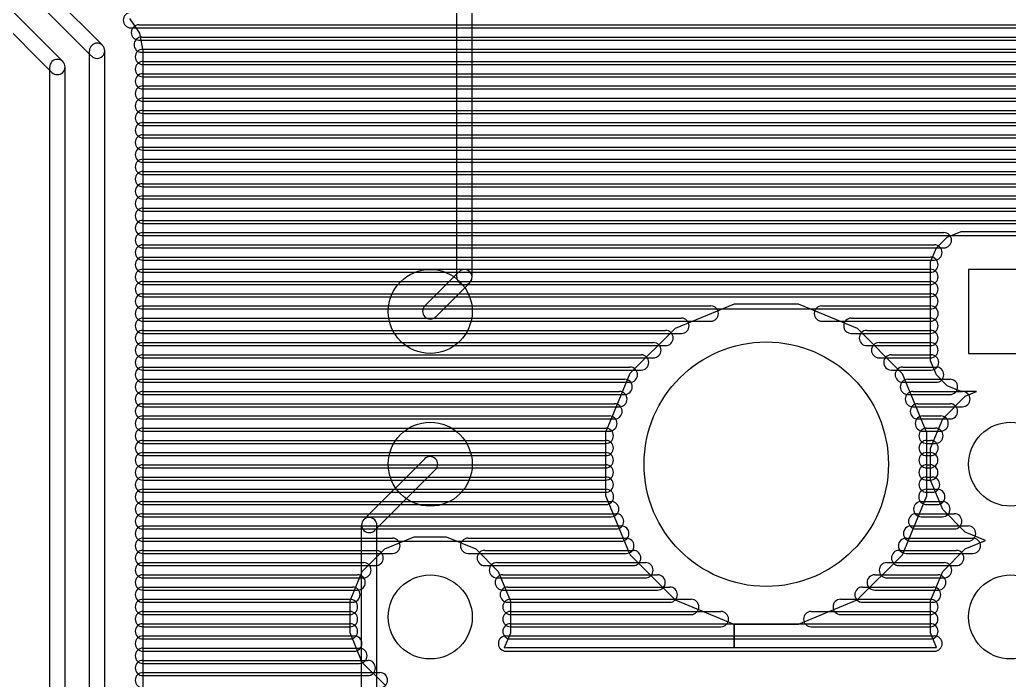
# Model space of a CAD drawing. Extents: x 4625 to 28175, y 45595 to 78045.
# Drawn here: x 16013 to 22491, y 57856 to 62179 of the extents above; entities that cross this region are included whole.
import ezdxf

# ---------------------------------------------------------------- set-up
doc = ezdxf.new("R2010")
doc.units = 0
doc.layers.add('BLACK', color=1, linetype='CONTINUOUS')

msp = doc.modelspace()

# ---------------------------------------------------------------- linework, layer by layer
at = {"layer": 'BLACK'}
for p, q in [((16554, 62012), (15895, 62671)), ((18874, 60495), (18874, 62671)), ((18974, 60495), (18974, 62671)), ((16483, 61941), (15824, 62600)), ((16294, 61906), (15627, 62573)), ((16223, 61835), (15556, 62502)), ((16731, 62188), (16796, 62091)), ((16740, 62126), (27824, 62126)), ((16740, 62126), (27824, 62126)), ((16740, 62126), (27824, 62126)), ((16793, 62146), (27825, 62146)), ((16793, 62146), (27825, 62146)), ((16793, 62146), (27825, 62146)), ((16796, 62091), (16819, 61976)), ((16811, 62066), (27825, 62066)), ((16811, 62066), (27825, 62066)), ((16811, 62066), (27825, 62066)), ((16793, 62046), (27825, 62046)), ((16793, 62046), (27825, 62046)), ((16793, 62046), (27825, 62046)), ((16469, 50862), (16469, 61976)), ((16569, 50862), (16569, 61976)), ((16811, 61966), (27825, 61966)), ((16811, 61966), (27825, 61966)), ((16811, 61966), (27825, 61966)), ((16819, 61986), (27825, 61986)), ((16819, 61986), (27825, 61986)), ((16819, 61986), (27825, 61986)), ((16819, 61976), (16819, 50987)), ((16209, 50712), (16209, 61870)), ((16309, 50712), (16309, 61870)), ((16819, 61906), (27825, 61906)), ((16819, 61906), (27825, 61906)), ((16819, 61906), (27825, 61906)), ((16819, 61886), (27825, 61886)), ((16819, 61886), (27825, 61886)), ((16819, 61886), (27825, 61886)), ((16819, 61826), (27825, 61826)), ((16819, 61826), (27825, 61826)), ((16819, 61826), (27825, 61826)), ((16819, 61806), (27825, 61806)), ((16819, 61806), (27825, 61806)), ((16819, 61806), (27825, 61806)), ((16819, 61746), (27825, 61746)), ((16819, 61746), (27825, 61746)), ((16819, 61746), (27825, 61746)), ((16819, 61726), (27825, 61726)), ((16819, 61726), (27825, 61726)), ((16819, 61726), (27825, 61726)), ((16819, 61666), (27825, 61666)), ((16819, 61666), (27825, 61666)), ((16819, 61666), (27825, 61666)), ((16819, 61646), (27825, 61646)), ((16819, 61646), (27825, 61646)), ((16819, 61646), (27825, 61646)), ((16819, 61586), (27825, 61586)), ((16819, 61586), (27825, 61586)), ((16819, 61586), (27825, 61586)), ((16819, 61566), (27825, 61566)), ((16819, 61566), (27825, 61566)), ((16819, 61566), (27825, 61566)), ((16819, 61506), (27825, 61506)), ((16819, 61506), (27825, 61506)), ((16819, 61506), (27825, 61506)), ((16819, 61486), (27825, 61486)), ((16819, 61486), (27825, 61486)), ((16819, 61486), (27825, 61486)), ((16819, 61426), (27825, 61426)), ((16819, 61426), (27825, 61426)), ((16819, 61426), (27825, 61426)), ((16819, 61406), (27825, 61406)), ((16819, 61406), (27825, 61406)), ((16819, 61406), (27825, 61406)), ((16819, 61346), (27825, 61346)), ((16819, 61346), (27825, 61346)), ((16819, 61346), (27825, 61346)), ((16819, 61326), (27825, 61326)), ((16819, 61326), (27825, 61326)), ((16819, 61326), (27825, 61326)), ((16819, 61266), (27825, 61266)), ((16819, 61266), (27825, 61266)), ((16819, 61266), (27825, 61266)), ((16819, 61246), (27825, 61246)), ((16819, 61246), (27825, 61246)), ((16819, 61246), (27825, 61246)), ((16819, 61186), (27825, 61186)), ((16819, 61186), (27825, 61186)), ((16819, 61186), (27825, 61186)), ((16819, 61166), (27825, 61166)), ((16819, 61166), (27825, 61166)), ((16819, 61166), (27825, 61166)), ((16819, 61106), (27825, 61106)), ((16819, 61106), (27825, 61106)), ((16819, 61106), (27825, 61106)), ((16819, 61086), (27825, 61086)), ((16819, 61086), (27825, 61086)), ((16819, 61086), (27825, 61086)), ((16819, 61026), (27825, 61026)), ((16819, 61026), (27825, 61026)), ((16819, 61026), (27825, 61026)), ((16819, 61006), (27825, 61006)), ((16819, 61006), (27825, 61006)), ((16819, 61006), (27825, 61006)), ((16819, 60946), (27825, 60946)), ((16819, 60946), (27825, 60946)), ((16819, 60946), (27825, 60946)), ((16819, 60926), (27825, 60926)), ((16819, 60926), (27825, 60926)), ((16819, 60926), (27825, 60926)), ((16819, 60866), (27825, 60866)), ((16819, 60866), (27825, 60866)), ((16819, 60866), (27825, 60866)), ((16819, 60846), (27825, 60846)), ((16819, 60846), (27825, 60846)), ((16819, 60846), (27825, 60846)), ((16819, 60786), (22063, 60786)), ((16819, 60786), (22063, 60786)), ((16819, 60786), (22063, 60786)), ((16819, 60766), (27825, 60766)), ((16819, 60766), (27825, 60766)), ((16819, 60766), (27825, 60766)), ((22084, 60756), (22176, 60794)), ((22176, 60794), (22825, 60794)), ((16819, 60706), (22001, 60706)), ((16819, 60706), (22001, 60706)), ((16819, 60706), (22001, 60706)), ((22014, 60686), (22084, 60756)), ((16819, 60686), (22063, 60686)), ((16819, 60686), (22063, 60686)), ((16819, 60686), (22063, 60686)), ((21976, 60595), (22014, 60686)), ((16819, 60626), (21975, 60626)), ((16819, 60626), (21975, 60626)), ((16819, 60626), (21975, 60626)), ((16819, 60606), (22001, 60606)), ((16819, 60606), (22001, 60606)), ((16819, 60606), (22001, 60606)), ((21976, 59946), (21976, 60595)), ((16819, 60546), (21975, 60546)), ((16819, 60546), (21975, 60546)), ((16819, 60546), (21975, 60546)), ((16819, 60526), (21975, 60526)), ((16819, 60526), (21975, 60526)), ((16819, 60526), (21975, 60526)), ((18665, 60306), (18888, 60529)), ((22775, 60545), (22225, 60545)), ((22225, 60545), (22225, 59995)), ((16819, 60466), (21975, 60466)), ((16819, 60466), (21975, 60466)), ((16819, 60466), (21975, 60466)), ((16819, 60446), (21975, 60446)), ((16819, 60446), (21975, 60446)), ((16819, 60446), (21975, 60446)), ((18736, 60235), (18959, 60458)), ((16819, 60386), (21975, 60386)), ((16819, 60386), (21975, 60386)), ((16819, 60386), (21975, 60386)), ((16819, 60366), (21975, 60366)), ((16819, 60366), (21975, 60366)), ((16819, 60366), (21975, 60366)), ((20306, 60160), (20692, 60320)), ((20692, 60320), (21110, 60320)), ((21110, 60320), (21495, 60160)), ((16819, 60306), (20537, 60306)), ((16819, 60306), (20537, 60306)), ((16819, 60306), (20537, 60306)), ((16819, 60286), (21975, 60286)), ((16819, 60286), (21975, 60286)), ((16819, 60286), (21975, 60286)), ((21264, 60306), (21976, 60306)), ((21264, 60306), (21976, 60306)), ((21264, 60306), (21976, 60306)), ((16819, 60226), (20345, 60226)), ((16819, 60226), (20345, 60226)), ((16819, 60226), (20345, 60226)), ((16819, 60206), (20537, 60206)), ((16819, 60206), (20537, 60206)), ((16819, 60206), (20537, 60206)), ((21264, 60206), (21976, 60206)), ((21264, 60206), (21976, 60206)), ((21264, 60206), (21976, 60206)), ((21457, 60226), (21975, 60226)), ((21457, 60226), (21975, 60226)), ((21457, 60226), (21975, 60226)), ((16819, 60146), (20241, 60146)), ((16819, 60146), (20241, 60146)), ((16819, 60146), (20241, 60146)), ((16819, 60126), (20345, 60126)), ((16819, 60126), (20345, 60126)), ((16819, 60126), (20345, 60126)), ((20010, 59865), (20306, 60160)), ((21457, 60126), (21975, 60126)), ((21457, 60126), (21975, 60126)), ((21457, 60126), (21975, 60126)), ((21495, 60160), (21790, 59864)), ((21559, 60146), (21975, 60146)), ((21559, 60146), (21975, 60146)), ((21559, 60146), (21975, 60146)), ((16819, 60066), (20161, 60066)), ((16819, 60066), (20161, 60066)), ((16819, 60066), (20161, 60066)), ((21639, 60066), (21975, 60066)), ((21639, 60066), (21975, 60066)), ((21639, 60066), (21975, 60066)), ((16819, 60046), (20241, 60046)), ((16819, 60046), (20241, 60046)), ((16819, 60046), (20241, 60046)), ((16819, 59986), (20081, 59986)), ((16819, 59986), (20081, 59986)), ((16819, 59986), (20081, 59986)), ((21559, 60046), (21975, 60046)), ((21559, 60046), (21975, 60046)), ((21559, 60046), (21975, 60046)), ((21719, 59986), (21979, 59986)), ((21719, 59986), (21979, 59986)), ((21719, 59986), (21979, 59986)), ((22225, 59995), (22775, 59995)), ((16819, 59966), (20161, 59966)), ((16819, 59966), (20161, 59966)), ((16819, 59966), (20161, 59966)), ((21639, 59966), (21975, 59966)), ((21639, 59966), (21975, 59966)), ((21639, 59966), (21975, 59966)), ((22014, 59854), (21976, 59946)), ((16819, 59906), (20007, 59906)), ((16819, 59906), (20007, 59906)), ((16819, 59906), (20007, 59906)), ((16819, 59886), (20081, 59886)), ((16819, 59886), (20081, 59886)), ((16819, 59886), (20081, 59886)), ((19850, 59480), (20010, 59865)), ((21719, 59886), (21979, 59886)), ((21719, 59886), (21979, 59886)), ((21719, 59886), (21979, 59886)), ((21790, 59864), (21950, 59478)), ((21794, 59906), (22012, 59906)), ((21794, 59906), (22012, 59906)), ((21794, 59906), (22012, 59906)), ((22084, 59784), (22014, 59854)), ((16819, 59826), (19973, 59826)), ((16819, 59826), (19973, 59826)), ((16819, 59826), (19973, 59826)), ((16819, 59806), (20007, 59806)), ((16819, 59806), (20007, 59806)), ((16819, 59806), (20007, 59806)), ((21794, 59806), (22012, 59806)), ((21794, 59806), (22012, 59806)), ((21794, 59806), (22012, 59806)), ((21827, 59826), (22103, 59826)), ((21827, 59826), (22103, 59826)), ((21827, 59826), (22103, 59826)), ((16819, 59746), (19939, 59746)), ((16819, 59746), (19939, 59746)), ((16819, 59746), (19939, 59746)), ((16819, 59726), (19973, 59726)), ((16819, 59726), (19973, 59726)), ((16819, 59726), (19973, 59726)), ((21827, 59726), (22103, 59726)), ((21827, 59726), (22103, 59726)), ((21827, 59726), (22103, 59726)), ((21860, 59746), (22184, 59746)), ((21860, 59746), (22184, 59746)), ((21860, 59746), (22184, 59746)), ((22175, 59746), (22084, 59784)), ((22277, 59746), (22175, 59746)), ((22203, 59715), (22277, 59746)), ((16819, 59666), (19907, 59666)), ((16819, 59666), (19907, 59666)), ((16819, 59666), (19907, 59666)), ((21893, 59666), (22103, 59666)), ((21893, 59666), (22103, 59666)), ((21893, 59666), (22103, 59666)), ((22055, 59568), (22203, 59715)), ((16819, 59646), (19939, 59646)), ((16819, 59646), (19939, 59646)), ((16819, 59646), (19939, 59646)), ((21860, 59646), (22184, 59646)), ((21860, 59646), (22184, 59646)), ((21860, 59646), (22184, 59646)), ((16819, 59586), (19873, 59586)), ((16819, 59586), (19873, 59586)), ((16819, 59586), (19873, 59586)), ((16819, 59566), (19907, 59566)), ((16819, 59566), (19907, 59566)), ((16819, 59566), (19907, 59566)), ((21893, 59566), (22103, 59566)), ((21893, 59566), (22103, 59566)), ((21893, 59566), (22103, 59566)), ((21926, 59586), (22042, 59586)), ((21926, 59586), (22042, 59586)), ((21926, 59586), (22042, 59586)), ((21975, 59375), (22055, 59568)), ((16819, 59506), (19849, 59506)), ((16819, 59506), (19849, 59506)), ((16819, 59506), (19849, 59506)), ((16819, 59486), (19873, 59486)), ((16819, 59486), (19873, 59486)), ((16819, 59486), (19873, 59486)), ((19850, 59062), (19850, 59480)), ((21926, 59486), (22042, 59486)), ((21926, 59486), (22042, 59486)), ((21926, 59486), (22042, 59486)), ((21950, 59506), (22008, 59506)), ((21950, 59506), (22008, 59506)), ((21950, 59506), (22008, 59506)), ((21950, 59478), (21950, 59060)), ((16819, 59426), (19849, 59426)), ((16819, 59426), (19849, 59426)), ((16819, 59426), (19849, 59426)), ((16819, 59406), (19849, 59406)), ((16819, 59406), (19849, 59406)), ((16819, 59406), (19849, 59406)), ((21950, 59426), (21976, 59426)), ((21950, 59426), (21976, 59426)), ((21950, 59426), (21976, 59426)), ((21950, 59406), (22008, 59406)), ((21950, 59406), (22008, 59406)), ((21950, 59406), (22008, 59406)), ((16819, 59346), (19849, 59346)), ((16819, 59346), (19849, 59346)), ((16819, 59346), (19849, 59346)), ((21950, 59346), (21974, 59346)), ((21950, 59346), (21974, 59346)), ((21950, 59346), (21974, 59346)), ((21975, 59166), (21975, 59375)), ((16819, 59326), (19849, 59326)), ((16819, 59326), (19849, 59326)), ((16819, 59326), (19849, 59326)), ((18664, 59306), (18265, 58907)), ((21950, 59326), (21976, 59326)), ((21950, 59326), (21976, 59326)), ((21950, 59326), (21976, 59326)), ((16819, 59266), (19849, 59266)), ((16819, 59266), (19849, 59266)), ((16819, 59266), (19849, 59266)), ((16819, 59246), (19849, 59246)), ((16819, 59246), (19849, 59246)), ((16819, 59246), (19849, 59246)), ((18735, 59235), (18336, 58836)), ((21950, 59266), (21974, 59266)), ((21950, 59266), (21974, 59266)), ((21950, 59266), (21974, 59266)), ((21950, 59246), (21974, 59246)), ((21950, 59246), (21974, 59246)), ((21950, 59246), (21974, 59246)), ((16819, 59186), (19849, 59186)), ((16819, 59186), (19849, 59186)), ((16819, 59186), (19849, 59186)), ((16819, 59166), (19849, 59166)), ((16819, 59166), (19849, 59166)), ((16819, 59166), (19849, 59166)), ((21950, 59186), (21986, 59186)), ((21950, 59186), (21986, 59186)), ((21950, 59186), (21986, 59186)), ((21950, 59166), (21974, 59166)), ((21950, 59166), (21974, 59166)), ((21950, 59166), (21974, 59166)), ((22055, 58973), (21975, 59166)), ((16819, 59106), (19851, 59106)), ((16819, 59106), (19851, 59106)), ((16819, 59106), (19851, 59106)), ((16819, 59086), (19849, 59086)), ((16819, 59086), (19849, 59086)), ((16819, 59086), (19849, 59086)), ((21948, 59106), (22020, 59106)), ((21948, 59106), (22020, 59106)), ((21948, 59106), (22020, 59106)), ((21950, 59086), (21986, 59086)), ((21950, 59086), (21986, 59086)), ((21950, 59086), (21986, 59086)), ((16819, 59026), (19885, 59026)), ((16819, 59026), (19885, 59026)), ((16819, 59026), (19885, 59026)), ((20010, 58676), (19850, 59062)), ((21950, 59060), (21790, 58675)), ((21915, 59026), (22053, 59026)), ((21915, 59026), (22053, 59026)), ((21915, 59026), (22053, 59026)), ((16819, 59006), (19851, 59006)), ((16819, 59006), (19851, 59006)), ((16819, 59006), (19851, 59006)), ((21948, 59006), (22020, 59006)), ((21948, 59006), (22020, 59006)), ((21948, 59006), (22020, 59006)), ((22202, 58825), (22055, 58973)), ((16819, 58946), (19917, 58946)), ((16819, 58946), (19917, 58946)), ((16819, 58946), (19917, 58946)), ((16819, 58926), (19885, 58926)), ((16819, 58926), (19885, 58926)), ((16819, 58926), (19885, 58926)), ((21881, 58946), (22131, 58946)), ((21881, 58946), (22131, 58946)), ((21881, 58946), (22131, 58946)), ((21915, 58926), (22053, 58926)), ((21915, 58926), (22053, 58926)), ((21915, 58926), (22053, 58926)), ((16819, 58866), (19951, 58866)), ((16819, 58866), (19951, 58866)), ((16819, 58866), (19951, 58866)), ((16819, 58846), (19917, 58846)), ((16819, 58846), (19917, 58846)), ((16819, 58846), (19917, 58846)), ((18251, 54669), (18251, 58871)), ((18351, 54669), (18351, 58871)), ((21848, 58866), (22222, 58866)), ((21848, 58866), (22222, 58866)), ((21848, 58866), (22222, 58866)), ((21881, 58846), (22131, 58846)), ((21881, 58846), (22131, 58846)), ((21881, 58846), (22131, 58846)), ((22335, 58770), (22202, 58825)), ((16819, 58786), (18453, 58786)), ((16819, 58786), (18453, 58786)), ((16819, 58786), (18453, 58786)), ((16819, 58766), (19951, 58766)), ((16819, 58766), (19951, 58766)), ((16819, 58766), (19951, 58766)), ((18403, 58715), (18596, 58795)), ((18596, 58795), (18805, 58795)), ((18805, 58795), (18998, 58715)), ((18948, 58786), (19984, 58786)), ((18948, 58786), (19984, 58786)), ((18948, 58786), (19984, 58786)), ((21815, 58786), (22253, 58786)), ((21815, 58786), (22253, 58786)), ((21815, 58786), (22253, 58786)), ((21848, 58766), (22222, 58766)), ((21848, 58766), (22222, 58766)), ((21848, 58766), (22222, 58766)), ((22203, 58715), (22335, 58770)), ((16819, 58706), (18343, 58706)), ((16819, 58706), (18343, 58706)), ((16819, 58706), (18343, 58706)), ((18255, 58568), (18403, 58715)), ((18998, 58715), (19145, 58567)), ((19057, 58706), (20029, 58706)), ((19057, 58706), (20029, 58706)), ((19057, 58706), (20029, 58706)), ((21770, 58706), (22144, 58706)), ((21770, 58706), (22144, 58706)), ((21770, 58706), (22144, 58706)), ((22055, 58568), (22203, 58715)), ((16819, 58686), (18453, 58686)), ((16819, 58686), (18453, 58686)), ((16819, 58686), (18453, 58686)), ((16819, 58626), (18263, 58626)), ((16819, 58626), (18263, 58626)), ((16819, 58626), (18263, 58626)), ((18948, 58686), (19984, 58686)), ((18948, 58686), (19984, 58686)), ((18948, 58686), (19984, 58686)), ((19137, 58626), (20109, 58626)), ((19137, 58626), (20109, 58626)), ((19137, 58626), (20109, 58626)), ((20305, 58380), (20010, 58676)), ((21790, 58675), (21494, 58380)), ((21690, 58626), (22064, 58626)), ((21690, 58626), (22064, 58626)), ((21690, 58626), (22064, 58626)), ((21815, 58686), (22253, 58686)), ((21815, 58686), (22253, 58686)), ((21815, 58686), (22253, 58686)), ((16819, 58606), (18343, 58606)), ((16819, 58606), (18343, 58606)), ((16819, 58606), (18343, 58606)), ((18175, 58375), (18255, 58568)), ((19057, 58606), (20029, 58606)), ((19057, 58606), (20029, 58606)), ((19057, 58606), (20029, 58606)), ((19145, 58567), (19225, 58374)), ((21770, 58606), (22144, 58606)), ((21770, 58606), (22144, 58606)), ((21770, 58606), (22144, 58606)), ((21975, 58375), (22055, 58568)), ((16819, 58546), (18225, 58546)), ((16819, 58546), (18225, 58546)), ((16819, 58546), (18225, 58546)), ((16819, 58526), (18263, 58526)), ((16819, 58526), (18263, 58526)), ((16819, 58526), (18263, 58526)), ((19137, 58526), (20109, 58526)), ((19137, 58526), (20109, 58526)), ((19137, 58526), (20109, 58526)), ((19175, 58546), (20189, 58546)), ((19175, 58546), (20189, 58546)), ((19175, 58546), (20189, 58546)), ((21610, 58546), (22026, 58546)), ((21610, 58546), (22026, 58546)), ((21610, 58546), (22026, 58546)), ((21690, 58526), (22064, 58526)), ((21690, 58526), (22064, 58526)), ((21690, 58526), (22064, 58526)), ((16819, 58466), (18191, 58466)), ((16819, 58466), (18191, 58466)), ((16819, 58466), (18191, 58466)), ((16819, 58446), (18225, 58446)), ((16819, 58446), (18225, 58446)), ((16819, 58446), (18225, 58446)), ((19175, 58446), (20189, 58446)), ((19175, 58446), (20189, 58446)), ((19175, 58446), (20189, 58446)), ((19208, 58466), (20268, 58466)), ((19208, 58466), (20268, 58466)), ((19208, 58466), (20268, 58466)), ((21530, 58466), (21992, 58466)), ((21530, 58466), (21992, 58466)), ((21530, 58466), (21992, 58466)), ((21610, 58446), (22026, 58446)), ((21610, 58446), (22026, 58446)), ((21610, 58446), (22026, 58446)), ((16819, 58386), (18175, 58386)), ((16819, 58386), (18175, 58386)), ((16819, 58386), (18175, 58386)), ((16819, 58366), (18191, 58366)), ((16819, 58366), (18191, 58366)), ((16819, 58366), (18191, 58366)), ((18175, 58166), (18175, 58375)), ((19208, 58366), (20268, 58366)), ((19208, 58366), (20268, 58366)), ((19208, 58366), (20268, 58366)), ((19225, 58386), (20409, 58386)), ((19225, 58386), (20409, 58386)), ((19225, 58386), (20409, 58386)), ((19225, 58374), (19225, 58165)), ((20690, 58220), (20305, 58380)), ((21494, 58380), (21108, 58220)), ((21387, 58386), (21975, 58386)), ((21387, 58386), (21975, 58386)), ((21387, 58386), (21975, 58386)), ((21530, 58366), (21992, 58366)), ((21530, 58366), (21992, 58366)), ((21530, 58366), (21992, 58366)), ((21975, 58166), (21975, 58375)), ((16819, 58306), (18175, 58306)), ((16819, 58306), (18175, 58306)), ((16819, 58306), (18175, 58306)), ((19225, 58306), (20603, 58306)), ((19225, 58306), (20603, 58306)), ((19225, 58306), (20603, 58306)), ((21194, 58306), (21974, 58306)), ((21194, 58306), (21974, 58306)), ((21194, 58306), (21974, 58306)), ((16819, 58286), (18175, 58286)), ((16819, 58286), (18175, 58286)), ((16819, 58286), (18175, 58286)), ((19225, 58286), (20409, 58286)), ((19225, 58286), (20409, 58286)), ((19225, 58286), (20409, 58286)), ((21387, 58286), (21975, 58286)), ((21387, 58286), (21975, 58286)), ((21387, 58286), (21975, 58286)), ((16819, 58226), (18175, 58226)), ((16819, 58226), (18175, 58226)), ((16819, 58226), (18175, 58226)), ((16819, 58206), (18175, 58206)), ((16819, 58206), (18175, 58206)), ((16819, 58206), (18175, 58206)), ((19225, 58226), (21975, 58226)), ((19225, 58226), (21975, 58226)), ((19225, 58226), (21975, 58226)), ((19225, 58206), (20603, 58206)), ((19225, 58206), (20603, 58206)), ((19225, 58206), (20603, 58206)), ((20690, 58070), (20690, 58220)), ((21108, 58220), (20690, 58220)), ((20690, 58220), (20690, 58070)), ((21194, 58206), (21974, 58206)), ((21194, 58206), (21974, 58206)), ((21194, 58206), (21974, 58206)), ((16819, 58146), (18203, 58146)), ((16819, 58146), (18203, 58146)), ((16819, 58146), (18203, 58146)), ((16819, 58126), (18175, 58126)), ((16819, 58126), (18175, 58126)), ((16819, 58126), (18175, 58126)), ((18255, 57973), (18175, 58166)), ((19225, 58165), (19184, 58067)), ((19196, 58146), (22002, 58146)), ((19196, 58146), (22002, 58146)), ((19196, 58146), (22002, 58146)), ((19225, 58126), (21975, 58126)), ((19225, 58126), (21975, 58126)), ((19225, 58126), (21975, 58126)), ((22014, 58070), (21975, 58166)), ((16819, 58066), (18237, 58066)), ((16819, 58066), (18237, 58066)), ((16819, 58066), (18237, 58066)), ((16819, 58046), (18203, 58046)), ((16819, 58046), (18203, 58046)), ((16819, 58046), (18203, 58046)), ((19184, 58067), (19200, 58070)), ((19196, 58046), (22002, 58046)), ((19196, 58046), (22002, 58046)), ((19196, 58046), (22002, 58046)), ((19200, 58070), (20690, 58070)), ((20690, 58070), (22014, 58070)), ((16819, 57986), (18291, 57986)), ((16819, 57986), (18291, 57986)), ((16819, 57986), (18291, 57986)), ((16819, 57966), (18237, 57966)), ((16819, 57966), (18237, 57966)), ((16819, 57966), (18237, 57966)), ((18402, 57825), (18255, 57973)), ((16819, 57906), (18371, 57906)), ((16819, 57906), (18371, 57906)), ((16819, 57906), (18371, 57906)), ((16819, 57886), (18291, 57886)), ((16819, 57886), (18291, 57886)), ((16819, 57886), (18291, 57886))]:
    msp.add_line(p, q, dxfattribs=at)
for centre, radius in [((18700, 60270), 275), ((20900, 59270), 800), ((18700, 59270), 275), ((22500, 59270), 275), ((18700, 58270), 275), ((22500, 58270), 275)]:
    msp.add_circle(centre, radius, dxfattribs=at)
for centre, start, end in [((16740, 62176), 90, 270), ((16740, 62176), 90, 270), ((16740, 62176), 90, 270), ((16793, 62096), 90, 270), ((16793, 62096), 90, 270), ((16793, 62096), 90, 270), ((16811, 62016), 90, 270), ((16811, 62016), 90, 270), ((16811, 62016), 90, 270), ((16519, 61976), 360, 540), ((16519, 61976), 225, 405), ((16819, 61936), 90, 270), ((16819, 61936), 90, 270), ((16819, 61936), 90, 270), ((16259, 61870), 360, 540), ((16259, 61870), 225, 405), ((16819, 61856), 90, 270), ((16819, 61856), 90, 270), ((16819, 61856), 90, 270), ((16819, 61776), 90, 270), ((16819, 61776), 90, 270), ((16819, 61776), 90, 270), ((16819, 61696), 90, 270), ((16819, 61696), 90, 270), ((16819, 61696), 90, 270), ((16819, 61616), 90, 270), ((16819, 61616), 90, 270), ((16819, 61616), 90, 270), ((16819, 61536), 90, 270), ((16819, 61536), 90, 270), ((16819, 61536), 90, 270), ((16819, 61456), 90, 270), ((16819, 61456), 90, 270), ((16819, 61456), 90, 270), ((16819, 61376), 90, 270), ((16819, 61376), 90, 270), ((16819, 61376), 90, 270), ((16819, 61296), 90, 270), ((16819, 61296), 90, 270), ((16819, 61296), 90, 270), ((16819, 61216), 90, 270), ((16819, 61216), 90, 270), ((16819, 61216), 90, 270), ((16819, 61136), 90, 270), ((16819, 61136), 90, 270), ((16819, 61136), 90, 270), ((16819, 61056), 90, 270), ((16819, 61056), 90, 270), ((16819, 61056), 90, 270), ((16819, 60976), 90, 270), ((16819, 60976), 90, 270), ((16819, 60976), 90, 270), ((16819, 60896), 90, 270), ((16819, 60896), 90, 270), ((16819, 60896), 90, 270), ((16819, 60816), 90, 270), ((16819, 60816), 90, 270), ((16819, 60816), 90, 270), ((16819, 60736), 90, 270), ((16819, 60736), 90, 270), ((16819, 60736), 90, 270), ((22063, 60736), 270, 450), ((22063, 60736), 270, 450), ((22063, 60736), 270, 450), ((16819, 60656), 90, 270), ((16819, 60656), 90, 270), ((16819, 60656), 90, 270), ((22001, 60656), 270, 450), ((22001, 60656), 270, 450), ((22001, 60656), 270, 450), ((16819, 60576), 90, 270), ((16819, 60576), 90, 270), ((16819, 60576), 90, 270), ((21975, 60576), 270, 450), ((21975, 60576), 270, 450), ((21975, 60576), 270, 450), ((16819, 60496), 90, 270), ((16819, 60496), 90, 270), ((16819, 60496), 90, 270), ((18924, 60494), 315, 495), ((21975, 60496), 270, 450), ((21975, 60496), 270, 450), ((21975, 60496), 270, 450), ((16819, 60416), 90, 270), ((16819, 60416), 90, 270), ((16819, 60416), 90, 270), ((18924, 60495), 180, 360), ((21975, 60416), 270, 450), ((21975, 60416), 270, 450), ((21975, 60416), 270, 450), ((16819, 60336), 90, 270), ((16819, 60336), 90, 270), ((16819, 60336), 90, 270), ((21975, 60336), 270, 450), ((21975, 60336), 270, 450), ((21975, 60336), 270, 450), ((16819, 60256), 90, 270), ((16819, 60256), 90, 270), ((16819, 60256), 90, 270), ((18700, 60270), 135, 315), ((20537, 60256), 270, 450), ((20537, 60256), 270, 450), ((20537, 60256), 270, 450), ((21264, 60256), 90, 270), ((21264, 60256), 90, 270), ((21264, 60256), 90, 270), ((21976, 60256), 270, 450), ((21976, 60256), 270, 450), ((21976, 60256), 270, 450), ((16819, 60176), 90, 270), ((16819, 60176), 90, 270), ((16819, 60176), 90, 270), ((20345, 60176), 270, 450), ((20345, 60176), 270, 450), ((20345, 60176), 270, 450), ((21457, 60176), 90, 270), ((21457, 60176), 90, 270), ((21457, 60176), 90, 270), ((21975, 60176), 270, 450), ((21975, 60176), 270, 450), ((21975, 60176), 270, 450), ((16819, 60096), 90, 270), ((16819, 60096), 90, 270), ((16819, 60096), 90, 270), ((20241, 60096), 270, 450), ((20241, 60096), 270, 450), ((20241, 60096), 270, 450), ((21559, 60096), 90, 270), ((21559, 60096), 90, 270), ((21559, 60096), 90, 270), ((21975, 60096), 270, 450), ((21975, 60096), 270, 450), ((21975, 60096), 270, 450), ((16819, 60016), 90, 270), ((16819, 60016), 90, 270), ((16819, 60016), 90, 270), ((20161, 60016), 270, 450), ((20161, 60016), 270, 450), ((20161, 60016), 270, 450), ((21639, 60016), 90, 270), ((21639, 60016), 90, 270), ((21639, 60016), 90, 270), ((21975, 60016), 270, 450), ((21975, 60016), 270, 450), ((21975, 60016), 270, 450), ((16819, 59936), 90, 270), ((16819, 59936), 90, 270), ((16819, 59936), 90, 270), ((20081, 59936), 270, 450), ((20081, 59936), 270, 450), ((20081, 59936), 270, 450), ((21719, 59936), 90, 270), ((21719, 59936), 90, 270), ((21719, 59936), 90, 270), ((21979, 59936), 270, 450), ((21979, 59936), 270, 450), ((21979, 59936), 270, 450), ((16819, 59856), 90, 270), ((16819, 59856), 90, 270), ((16819, 59856), 90, 270), ((20007, 59856), 270, 450), ((20007, 59856), 270, 450), ((20007, 59856), 270, 450), ((21794, 59856), 90, 270), ((21794, 59856), 90, 270), ((21794, 59856), 90, 270), ((22012, 59856), 270, 450), ((22012, 59856), 270, 450), ((22012, 59856), 270, 450), ((16819, 59776), 90, 270), ((16819, 59776), 90, 270), ((16819, 59776), 90, 270), ((19973, 59776), 270, 450), ((19973, 59776), 270, 450), ((19973, 59776), 270, 450), ((21827, 59776), 90, 270), ((21827, 59776), 90, 270), ((21827, 59776), 90, 270), ((22103, 59776), 270, 450), ((22103, 59776), 270, 450), ((22103, 59776), 270, 450), ((16819, 59696), 90, 270), ((16819, 59696), 90, 270), ((16819, 59696), 90, 270), ((19939, 59696), 270, 450), ((19939, 59696), 270, 450), ((19939, 59696), 270, 450), ((21860, 59696), 90, 270), ((21860, 59696), 90, 270), ((21860, 59696), 90, 270), ((22184, 59696), 270, 450), ((22184, 59696), 270, 450), ((22184, 59696), 270, 450), ((16819, 59616), 90, 270), ((16819, 59616), 90, 270), ((16819, 59616), 90, 270), ((19907, 59616), 270, 450), ((19907, 59616), 270, 450), ((19907, 59616), 270, 450), ((21893, 59616), 90, 270), ((21893, 59616), 90, 270), ((21893, 59616), 90, 270), ((22103, 59616), 270, 450), ((22103, 59616), 270, 450), ((22103, 59616), 270, 450), ((16819, 59536), 90, 270), ((16819, 59536), 90, 270), ((16819, 59536), 90, 270), ((19873, 59536), 270, 450), ((19873, 59536), 270, 450), ((19873, 59536), 270, 450), ((21926, 59536), 90, 270), ((21926, 59536), 90, 270), ((21926, 59536), 90, 270), ((22042, 59536), 270, 450), ((22042, 59536), 270, 450), ((22042, 59536), 270, 450), ((16819, 59456), 90, 270), ((16819, 59456), 90, 270), ((16819, 59456), 90, 270), ((19849, 59456), 270, 450), ((19849, 59456), 270, 450), ((19849, 59456), 270, 450), ((21950, 59456), 90, 270), ((21950, 59456), 90, 270), ((21950, 59456), 90, 270), ((22008, 59456), 270, 450), ((22008, 59456), 270, 450), ((22008, 59456), 270, 450), ((16819, 59376), 90, 270), ((16819, 59376), 90, 270), ((16819, 59376), 90, 270), ((19849, 59376), 270, 450), ((19849, 59376), 270, 450), ((19849, 59376), 270, 450), ((21950, 59376), 90, 270), ((21950, 59376), 90, 270), ((21950, 59376), 90, 270), ((21976, 59376), 270, 450), ((21976, 59376), 270, 450), ((21976, 59376), 270, 450), ((16819, 59296), 90, 270), ((16819, 59296), 90, 270), ((16819, 59296), 90, 270), ((19849, 59296), 270, 450), ((19849, 59296), 270, 450), ((19849, 59296), 270, 450), ((21950, 59296), 90, 270), ((21950, 59296), 90, 270), ((21950, 59296), 90, 270), ((21974, 59296), 270, 450), ((21974, 59296), 270, 450), ((21974, 59296), 270, 450), ((18699, 59270), -45, 135), ((16819, 59216), 90, 270), ((16819, 59216), 90, 270), ((16819, 59216), 90, 270), ((19849, 59216), 270, 450), ((19849, 59216), 270, 450), ((19849, 59216), 270, 450), ((21950, 59216), 90, 270), ((21950, 59216), 90, 270), ((21950, 59216), 90, 270), ((21974, 59216), 270, 450), ((21974, 59216), 270, 450), ((21974, 59216), 270, 450), ((16819, 59136), 90, 270), ((16819, 59136), 90, 270), ((16819, 59136), 90, 270), ((19849, 59136), 270, 450), ((19849, 59136), 270, 450), ((19849, 59136), 270, 450), ((21950, 59136), 90, 270), ((21950, 59136), 90, 270), ((21950, 59136), 90, 270), ((21986, 59136), 270, 450), ((21986, 59136), 270, 450), ((21986, 59136), 270, 450), ((16819, 59056), 90, 270), ((16819, 59056), 90, 270), ((16819, 59056), 90, 270), ((19851, 59056), 270, 450), ((19851, 59056), 270, 450), ((19851, 59056), 270, 450), ((21948, 59056), 90, 270), ((21948, 59056), 90, 270), ((21948, 59056), 90, 270), ((22020, 59056), 270, 450), ((22020, 59056), 270, 450), ((22020, 59056), 270, 450), ((16819, 58976), 90, 270), ((16819, 58976), 90, 270), ((16819, 58976), 90, 270), ((19885, 58976), 270, 450), ((19885, 58976), 270, 450), ((19885, 58976), 270, 450), ((21915, 58976), 90, 270), ((21915, 58976), 90, 270), ((21915, 58976), 90, 270), ((22053, 58976), 270, 450), ((22053, 58976), 270, 450), ((22053, 58976), 270, 450), ((16819, 58896), 90, 270), ((16819, 58896), 90, 270), ((16819, 58896), 90, 270), ((18301, 58871), 360, 540), ((18301, 58872), 135, 315), ((19917, 58896), 270, 450), ((19917, 58896), 270, 450), ((19917, 58896), 270, 450), ((21881, 58896), 90, 270), ((21881, 58896), 90, 270), ((21881, 58896), 90, 270), ((22131, 58896), 270, 450), ((22131, 58896), 270, 450), ((22131, 58896), 270, 450), ((16819, 58816), 90, 270), ((16819, 58816), 90, 270), ((16819, 58816), 90, 270), ((19951, 58816), 270, 450), ((19951, 58816), 270, 450), ((19951, 58816), 270, 450), ((21848, 58816), 90, 270), ((21848, 58816), 90, 270), ((21848, 58816), 90, 270), ((22222, 58816), 270, 450), ((22222, 58816), 270, 450), ((22222, 58816), 270, 450), ((16819, 58736), 90, 270), ((16819, 58736), 90, 270), ((16819, 58736), 90, 270), ((18453, 58736), 270, 450), ((18453, 58736), 270, 450), ((18453, 58736), 270, 450), ((18948, 58736), 90, 270), ((18948, 58736), 90, 270), ((18948, 58736), 90, 270), ((19984, 58736), 270, 450), ((19984, 58736), 270, 450), ((19984, 58736), 270, 450), ((21815, 58736), 90, 270), ((21815, 58736), 90, 270), ((21815, 58736), 90, 270), ((22253, 58736), 270, 450), ((22253, 58736), 270, 450), ((22253, 58736), 270, 450), ((16819, 58656), 90, 270), ((16819, 58656), 90, 270), ((16819, 58656), 90, 270), ((18343, 58656), 270, 450), ((18343, 58656), 270, 450), ((18343, 58656), 270, 450), ((19057, 58656), 90, 270), ((19057, 58656), 90, 270), ((19057, 58656), 90, 270), ((20029, 58656), 270, 450), ((20029, 58656), 270, 450), ((20029, 58656), 270, 450), ((21770, 58656), 90, 270), ((21770, 58656), 90, 270), ((21770, 58656), 90, 270), ((22144, 58656), 270, 450), ((22144, 58656), 270, 450), ((22144, 58656), 270, 450), ((16819, 58576), 90, 270), ((16819, 58576), 90, 270), ((16819, 58576), 90, 270), ((18263, 58576), 270, 450), ((18263, 58576), 270, 450), ((18263, 58576), 270, 450), ((19137, 58576), 90, 270), ((19137, 58576), 90, 270), ((19137, 58576), 90, 270), ((20109, 58576), 270, 450), ((20109, 58576), 270, 450), ((20109, 58576), 270, 450), ((21690, 58576), 90, 270), ((21690, 58576), 90, 270), ((21690, 58576), 90, 270), ((22064, 58576), 270, 450), ((22064, 58576), 270, 450), ((22064, 58576), 270, 450), ((16819, 58496), 90, 270), ((16819, 58496), 90, 270), ((16819, 58496), 90, 270), ((18225, 58496), 270, 450), ((18225, 58496), 270, 450), ((18225, 58496), 270, 450), ((19175, 58496), 90, 270), ((19175, 58496), 90, 270), ((19175, 58496), 90, 270), ((20189, 58496), 270, 450), ((20189, 58496), 270, 450), ((20189, 58496), 270, 450), ((21610, 58496), 90, 270), ((21610, 58496), 90, 270), ((21610, 58496), 90, 270), ((22026, 58496), 270, 450), ((22026, 58496), 270, 450), ((22026, 58496), 270, 450), ((16819, 58416), 90, 270), ((16819, 58416), 90, 270), ((16819, 58416), 90, 270), ((18191, 58416), 270, 450), ((18191, 58416), 270, 450), ((18191, 58416), 270, 450), ((19208, 58416), 90, 270), ((19208, 58416), 90, 270), ((19208, 58416), 90, 270), ((20268, 58416), 270, 450), ((20268, 58416), 270, 450), ((20268, 58416), 270, 450), ((21530, 58416), 90, 270), ((21530, 58416), 90, 270), ((21530, 58416), 90, 270), ((21992, 58416), 270, 450), ((21992, 58416), 270, 450), ((21992, 58416), 270, 450), ((16819, 58336), 90, 270), ((16819, 58336), 90, 270), ((16819, 58336), 90, 270), ((18175, 58336), 270, 450), ((18175, 58336), 270, 450), ((18175, 58336), 270, 450), ((19225, 58336), 90, 270), ((19225, 58336), 90, 270), ((19225, 58336), 90, 270), ((20409, 58336), 270, 450), ((20409, 58336), 270, 450), ((20409, 58336), 270, 450), ((21387, 58336), 90, 270), ((21387, 58336), 90, 270), ((21387, 58336), 90, 270), ((21975, 58336), 270, 450), ((21975, 58336), 270, 450), ((21975, 58336), 270, 450), ((16819, 58256), 90, 270), ((16819, 58256), 90, 270), ((16819, 58256), 90, 270), ((18175, 58256), 270, 450), ((18175, 58256), 270, 450), ((18175, 58256), 270, 450), ((19225, 58256), 90, 270), ((19225, 58256), 90, 270), ((19225, 58256), 90, 270), ((20603, 58256), 270, 450), ((20603, 58256), 270, 450), ((20603, 58256), 270, 450), ((21194, 58256), 90, 270), ((21194, 58256), 90, 270), ((21194, 58256), 90, 270), ((21974, 58256), 270, 450), ((21974, 58256), 270, 450), ((21974, 58256), 270, 450), ((16819, 58176), 90, 270), ((16819, 58176), 90, 270), ((16819, 58176), 90, 270), ((18175, 58176), 270, 450), ((18175, 58176), 270, 450), ((18175, 58176), 270, 450), ((19225, 58176), 90, 270), ((19225, 58176), 90, 270), ((19225, 58176), 90, 270), ((21975, 58176), 270, 450), ((21975, 58176), 270, 450), ((21975, 58176), 270, 450), ((16819, 58096), 90, 270), ((16819, 58096), 90, 270), ((16819, 58096), 90, 270), ((18203, 58096), 270, 450), ((18203, 58096), 270, 450), ((18203, 58096), 270, 450), ((19196, 58096), 90, 270), ((19196, 58096), 90, 270), ((19196, 58096), 90, 270), ((22002, 58096), 270, 450), ((22002, 58096), 270, 450), ((22002, 58096), 270, 450), ((16819, 58016), 90, 270), ((16819, 58016), 90, 270), ((16819, 58016), 90, 270), ((18237, 58016), 270, 450), ((18237, 58016), 270, 450), ((18237, 58016), 270, 450), ((16819, 57936), 90, 270), ((16819, 57936), 90, 270), ((16819, 57936), 90, 270), ((18291, 57936), 270, 450), ((18291, 57936), 270, 450), ((18291, 57936), 270, 450), ((16819, 57856), 90, 270), ((16819, 57856), 90, 270), ((16819, 57856), 90, 270), ((18371, 57856), 270, 450), ((18371, 57856), 270, 450), ((18371, 57856), 270, 450)]:
    msp.add_arc(centre, 50, start, end, dxfattribs=at)

doc.saveas('drawing.dxf')
